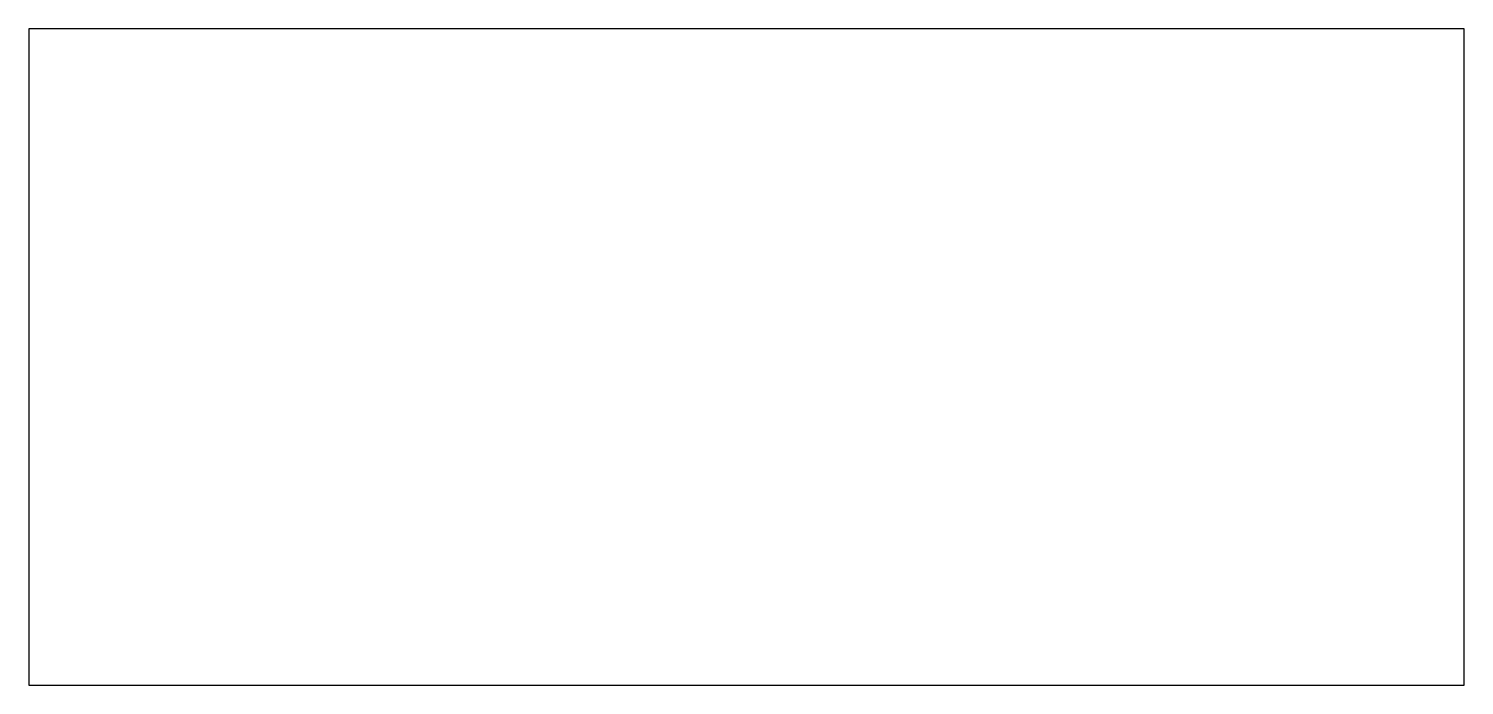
# Model space of a CAD drawing. Header units: millimetres. Extents: x 150 to 620, y -318 to -103.
import ezdxf

# ---------------------------------------------------------------- set-up
doc = ezdxf.new("R2010")
doc.units = ezdxf.units.MM

msp = doc.modelspace()

# ---------------------------------------------------------------- linework, layer by layer
at = {"extrusion": (0, -1, 0)}
for p, q in [((620.29, -102.58, -5), (150.29, -102.58, -5)), ((150.29, -102.58, -5), (150.29, -317.58, -5)), ((620.29, -317.58, -5), (620.29, -102.58, -5)), ((150.29, -317.58, -5), (620.29, -317.58, -5))]:
    msp.add_line(p, q, dxfattribs=at)

doc.saveas('drawing.dxf')
